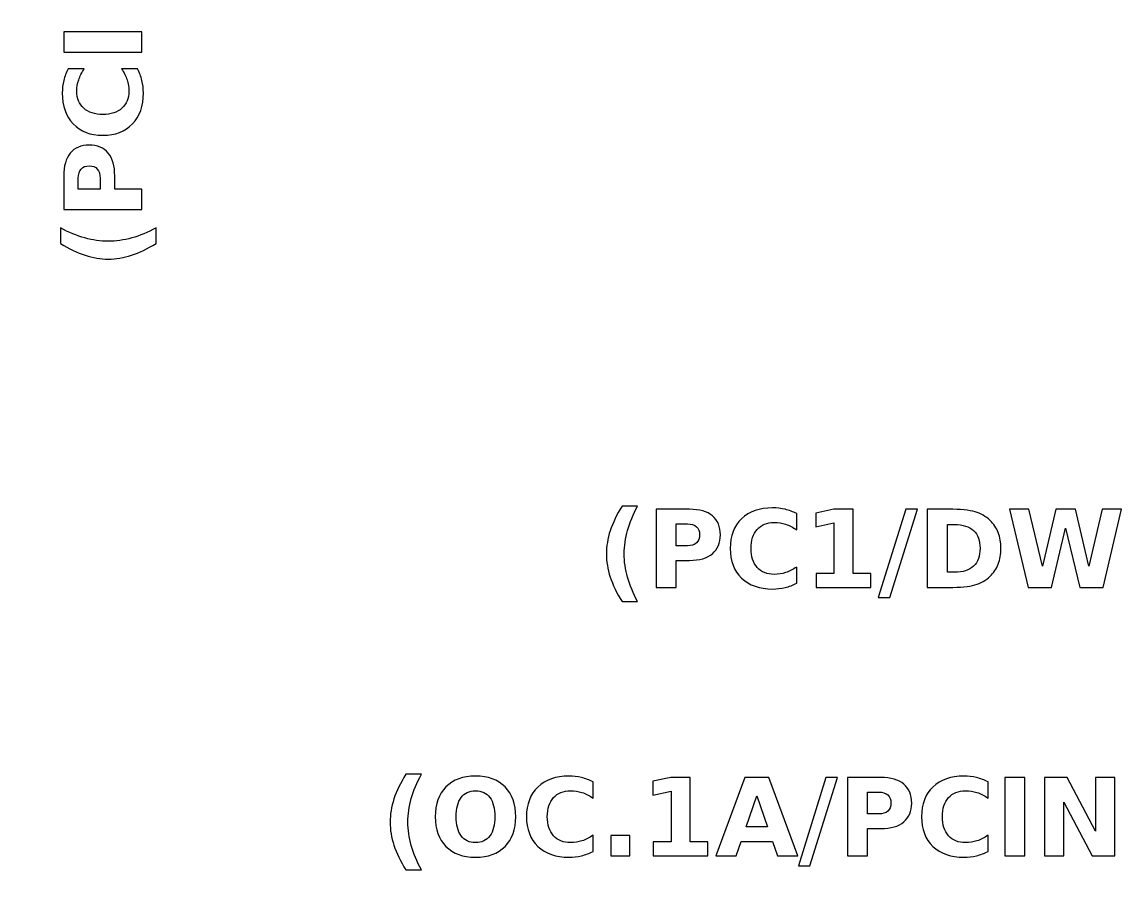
# Model space of a CAD drawing. Header units: centimetres. Extents: x -16.5 to -4.5, y -20.9 to -8.8.
# Drawn here: x -8.649 to -6.597, y -13.479 to -11.869 of the extents above; entities that cross this region are included whole.
import ezdxf

# ---------------------------------------------------------------- set-up
doc = ezdxf.new("R2010")
doc.units = ezdxf.units.CM
doc.header["$MEASUREMENT"] = 0
doc.layers.add('Layer 1', color=7, linetype='Continuous')

msp = doc.modelspace()

# ---------------------------------------------------------------- linework, layer by layer
at = {"layer": 'Layer 1', "color": 7, "lineweight": 35}
msp.add_open_spline([(-16.5, -8.85), (-16.5, -8.85), (-4.5, -8.85), (-4.5, -8.85), (-4.5, -8.85), (-4.5, -8.85), (-4.5, -20.85), (-4.5, -20.85), (-4.5, -20.85), (-4.5, -20.85), (-16.5, -20.85), (-16.5, -20.85), (-16.5, -20.85), (-16.5, -20.85), (-16.5, -8.85), (-16.5, -8.85)], degree=3, knots=[0, 0, 0, 0, 0.25, 0.25, 0.25, 0.25, 0.5, 0.5, 0.5, 0.5, 0.75, 0.75, 0.75, 0.75, 1, 1, 1, 1], dxfattribs=at)
at = {"layer": 'Layer 1', "color": 250, "lineweight": 100}
msp.add_open_spline([(-15.8, -9.55), (-15.8, -9.55), (-5.2, -9.55), (-5.2, -9.55), (-5.2, -9.55), (-5.2, -9.55), (-5.2, -20.15), (-5.2, -20.15), (-5.2, -20.15), (-5.2, -20.15), (-15.8, -20.15), (-15.8, -20.15), (-15.8, -20.15), (-15.8, -20.15), (-15.8, -9.55), (-15.8, -9.55)], degree=3, knots=[0, 0, 0, 0, 0.25, 0.25, 0.25, 0.25, 0.5, 0.5, 0.5, 0.5, 0.75, 0.75, 0.75, 0.75, 1, 1, 1, 1], dxfattribs=at)
at = {"layer": 'Layer 1', "color": 250}
for points, knots in [([(-8.57158, -11.92484), (-8.57158, -11.92484), (-8.57158, -11.88724), (-8.57158, -11.88724), (-8.57158, -11.88724), (-8.57158, -11.88724), (-8.42578, -11.88724), (-8.42578, -11.88724), (-8.42578, -11.88724), (-8.42578, -11.88724), (-8.42578, -11.92484), (-8.42578, -11.92484), (-8.42578, -11.92484), (-8.42578, -11.92484), (-8.57158, -11.92484), (-8.57158, -11.92484)], [0, 0, 0, 0, 0.25, 0.25, 0.25, 0.25, 0.5, 0.5, 0.5, 0.5, 0.75, 0.75, 0.75, 0.75, 1, 1, 1, 1]), ([(-8.43378, -11.95598), (-8.43021, -11.96288), (-8.42751, -11.97008), (-8.42568, -11.97758), (-8.42568, -11.97758), (-8.42385, -11.98505), (-8.42295, -11.99288), (-8.42295, -12.00101), (-8.42295, -12.00101), (-8.42295, -12.02528), (-8.42975, -12.04451), (-8.44331, -12.05871), (-8.44331, -12.05871), (-8.45688, -12.07291), (-8.47528, -12.08001), (-8.49855, -12.08001), (-8.49855, -12.08001), (-8.52185, -12.08001), (-8.54028, -12.07291), (-8.55385, -12.05871), (-8.55385, -12.05871), (-8.56741, -12.04451), (-8.57421, -12.02528), (-8.57421, -12.00101), (-8.57421, -12.00101), (-8.57421, -11.99288), (-8.57331, -11.98505), (-8.57148, -11.97758), (-8.57148, -11.97758), (-8.56965, -11.97008), (-8.56695, -11.96288), (-8.56338, -11.95598), (-8.56338, -11.95598), (-8.56338, -11.95598), (-8.53321, -11.95598), (-8.53321, -11.95598), (-8.53321, -11.95598), (-8.53798, -11.96295), (-8.54145, -11.96981), (-8.54365, -11.97658), (-8.54365, -11.97658), (-8.54588, -11.98335), (-8.54698, -11.99048), (-8.54698, -11.99798), (-8.54698, -11.99798), (-8.54698, -12.01138), (-8.54268, -12.02195), (-8.53408, -12.02961), (-8.53408, -12.02961), (-8.52548, -12.03731), (-8.51365, -12.04115), (-8.49855, -12.04115), (-8.49855, -12.04115), (-8.48348, -12.04115), (-8.47168, -12.03731), (-8.46308, -12.02961), (-8.46308, -12.02961), (-8.45448, -12.02195), (-8.45018, -12.01138), (-8.45018, -11.99798), (-8.45018, -11.99798), (-8.45018, -11.99048), (-8.45128, -11.98335), (-8.45351, -11.97658), (-8.45351, -11.97658), (-8.45571, -11.96981), (-8.45918, -11.96295), (-8.46395, -11.95598), (-8.46395, -11.95598), (-8.46395, -11.95598), (-8.43378, -11.95598), (-8.43378, -11.95598)], [0, 0, 0, 0, 0.0555556, 0.0555556, 0.0555556, 0.0555556, 0.1111111, 0.1111111, 0.1111111, 0.1111111, 0.1666667, 0.1666667, 0.1666667, 0.1666667, 0.2222222, 0.2222222, 0.2222222, 0.2222222, 0.2777778, 0.2777778, 0.2777778, 0.2777778, 0.3333333, 0.3333333, 0.3333333, 0.3333333, 0.3888889, 0.3888889, 0.3888889, 0.3888889, 0.4444444, 0.4444444, 0.4444444, 0.4444444, 0.5, 0.5, 0.5, 0.5, 0.5555556, 0.5555556, 0.5555556, 0.5555556, 0.6111111, 0.6111111, 0.6111111, 0.6111111, 0.6666667, 0.6666667, 0.6666667, 0.6666667, 0.7222222, 0.7222222, 0.7222222, 0.7222222, 0.7777778, 0.7777778, 0.7777778, 0.7777778, 0.8333333, 0.8333333, 0.8333333, 0.8333333, 0.8888889, 0.8888889, 0.8888889, 0.8888889, 0.9444444, 0.9444444, 0.9444444, 0.9444444, 1, 1, 1, 1]), ([(-8.57158, -12.21818), (-8.57158, -12.21818), (-8.57158, -12.15578), (-8.57158, -12.15578), (-8.57158, -12.15578), (-8.57158, -12.13722), (-8.56745, -12.12298), (-8.55921, -12.11305), (-8.55921, -12.11305), (-8.55098, -12.10312), (-8.53925, -12.09815), (-8.52401, -12.09815), (-8.52401, -12.09815), (-8.50875, -12.09815), (-8.49698, -12.10312), (-8.48875, -12.11305), (-8.48875, -12.11305), (-8.48051, -12.12298), (-8.47638, -12.13722), (-8.47638, -12.15578), (-8.47638, -12.15578), (-8.47638, -12.15578), (-8.47638, -12.18058), (-8.47638, -12.18058), (-8.47638, -12.18058), (-8.47638, -12.18058), (-8.42578, -12.18058), (-8.42578, -12.18058), (-8.42578, -12.18058), (-8.42578, -12.18058), (-8.42578, -12.21818), (-8.42578, -12.21818), (-8.42578, -12.21818), (-8.42578, -12.21818), (-8.57158, -12.21818), (-8.57158, -12.21818)], [0, 0, 0, 0, 0.1111111, 0.1111111, 0.1111111, 0.1111111, 0.2222222, 0.2222222, 0.2222222, 0.2222222, 0.3333333, 0.3333333, 0.3333333, 0.3333333, 0.4444444, 0.4444444, 0.4444444, 0.4444444, 0.5555556, 0.5555556, 0.5555556, 0.5555556, 0.6666667, 0.6666667, 0.6666667, 0.6666667, 0.7777778, 0.7777778, 0.7777778, 0.7777778, 0.8888889, 0.8888889, 0.8888889, 0.8888889, 1, 1, 1, 1]), ([(-8.54435, -12.18058), (-8.54435, -12.18058), (-8.50361, -12.18058), (-8.50361, -12.18058), (-8.50361, -12.18058), (-8.50361, -12.18058), (-8.50361, -12.15978), (-8.50361, -12.15978), (-8.50361, -12.15978), (-8.50361, -12.15248), (-8.50538, -12.14685), (-8.50895, -12.14288), (-8.50895, -12.14288), (-8.51248, -12.13892), (-8.51751, -12.13692), (-8.52401, -12.13692), (-8.52401, -12.13692), (-8.53055, -12.13692), (-8.53555, -12.13892), (-8.53908, -12.14288), (-8.53908, -12.14288), (-8.54258, -12.14685), (-8.54435, -12.15248), (-8.54435, -12.15978), (-8.54435, -12.15978), (-8.54435, -12.15978), (-8.54435, -12.18058), (-8.54435, -12.18058)], [0, 0, 0, 0, 0.1428571, 0.1428571, 0.1428571, 0.1428571, 0.2857143, 0.2857143, 0.2857143, 0.2857143, 0.4285714, 0.4285714, 0.4285714, 0.4285714, 0.5714286, 0.5714286, 0.5714286, 0.5714286, 0.7142857, 0.7142857, 0.7142857, 0.7142857, 0.8571429, 0.8571429, 0.8571429, 0.8571429, 1, 1, 1, 1]), ([(-8.39941, -12.25255), (-8.39941, -12.25255), (-8.39941, -12.28155), (-8.39941, -12.28155), (-8.39941, -12.28155), (-8.41548, -12.29152), (-8.43078, -12.29888), (-8.44528, -12.30362), (-8.44528, -12.30362), (-8.45975, -12.30838), (-8.47411, -12.31075), (-8.48838, -12.31075), (-8.48838, -12.31075), (-8.50265, -12.31075), (-8.51708, -12.30835), (-8.53168, -12.30358), (-8.53168, -12.30358), (-8.54631, -12.29878), (-8.56158, -12.29145), (-8.57755, -12.28155), (-8.57755, -12.28155), (-8.57755, -12.28155), (-8.57755, -12.25255), (-8.57755, -12.25255), (-8.57755, -12.25255), (-8.56211, -12.26088), (-8.54701, -12.26712), (-8.53228, -12.27128), (-8.53228, -12.27128), (-8.51755, -12.27545), (-8.50298, -12.27755), (-8.48858, -12.27755), (-8.48858, -12.27755), (-8.47418, -12.27755), (-8.45961, -12.27548), (-8.44481, -12.27135), (-8.44481, -12.27135), (-8.43005, -12.26722), (-8.41491, -12.26095), (-8.39941, -12.25255)], [0, 0, 0, 0, 0.1, 0.1, 0.1, 0.1, 0.2, 0.2, 0.2, 0.2, 0.3, 0.3, 0.3, 0.3, 0.4, 0.4, 0.4, 0.4, 0.5, 0.5, 0.5, 0.5, 0.6, 0.6, 0.6, 0.6, 0.7, 0.7, 0.7, 0.7, 0.8, 0.8, 0.8, 0.8, 0.9, 0.9, 0.9, 0.9, 1, 1, 1, 1]), ([(-7.50179, -12.94917), (-7.50179, -12.94917), (-7.53079, -12.94917), (-7.53079, -12.94917), (-7.53079, -12.94917), (-7.54076, -12.9331), (-7.54812, -12.9178), (-7.55286, -12.9033), (-7.55286, -12.9033), (-7.55762, -12.88883), (-7.55999, -12.87447), (-7.55999, -12.8602), (-7.55999, -12.8602), (-7.55999, -12.84593), (-7.55759, -12.8315), (-7.55282, -12.8169), (-7.55282, -12.8169), (-7.54802, -12.80227), (-7.54069, -12.787), (-7.53079, -12.77103), (-7.53079, -12.77103), (-7.53079, -12.77103), (-7.50179, -12.77103), (-7.50179, -12.77103), (-7.50179, -12.77103), (-7.51012, -12.78647), (-7.51636, -12.80157), (-7.52052, -12.8163), (-7.52052, -12.8163), (-7.52469, -12.83103), (-7.52679, -12.8456), (-7.52679, -12.86), (-7.52679, -12.86), (-7.52679, -12.8744), (-7.52472, -12.88897), (-7.52059, -12.90377), (-7.52059, -12.90377), (-7.51646, -12.91853), (-7.51019, -12.93367), (-7.50179, -12.94917)], [0, 0, 0, 0, 0.1, 0.1, 0.1, 0.1, 0.2, 0.2, 0.2, 0.2, 0.3, 0.3, 0.3, 0.3, 0.4, 0.4, 0.4, 0.4, 0.5, 0.5, 0.5, 0.5, 0.6, 0.6, 0.6, 0.6, 0.7, 0.7, 0.7, 0.7, 0.8, 0.8, 0.8, 0.8, 0.9, 0.9, 0.9, 0.9, 1, 1, 1, 1]), ([(-7.46742, -12.777), (-7.46742, -12.777), (-7.40502, -12.777), (-7.40502, -12.777), (-7.40502, -12.777), (-7.38646, -12.777), (-7.37222, -12.78113), (-7.36229, -12.78937), (-7.36229, -12.78937), (-7.35236, -12.7976), (-7.34739, -12.80933), (-7.34739, -12.82457), (-7.34739, -12.82457), (-7.34739, -12.83983), (-7.35236, -12.8516), (-7.36229, -12.85983), (-7.36229, -12.85983), (-7.37222, -12.86807), (-7.38646, -12.8722), (-7.40502, -12.8722), (-7.40502, -12.8722), (-7.40502, -12.8722), (-7.42982, -12.8722), (-7.42982, -12.8722), (-7.42982, -12.8722), (-7.42982, -12.8722), (-7.42982, -12.9228), (-7.42982, -12.9228), (-7.42982, -12.9228), (-7.42982, -12.9228), (-7.46742, -12.9228), (-7.46742, -12.9228), (-7.46742, -12.9228), (-7.46742, -12.9228), (-7.46742, -12.777), (-7.46742, -12.777)], [0, 0, 0, 0, 0.1111111, 0.1111111, 0.1111111, 0.1111111, 0.2222222, 0.2222222, 0.2222222, 0.2222222, 0.3333333, 0.3333333, 0.3333333, 0.3333333, 0.4444444, 0.4444444, 0.4444444, 0.4444444, 0.5555556, 0.5555556, 0.5555556, 0.5555556, 0.6666667, 0.6666667, 0.6666667, 0.6666667, 0.7777778, 0.7777778, 0.7777778, 0.7777778, 0.8888889, 0.8888889, 0.8888889, 0.8888889, 1, 1, 1, 1]), ([(-7.20522, -12.9148), (-7.21212, -12.91837), (-7.21932, -12.92107), (-7.22682, -12.9229), (-7.22682, -12.9229), (-7.23429, -12.92473), (-7.24212, -12.92563), (-7.25025, -12.92563), (-7.25025, -12.92563), (-7.27452, -12.92563), (-7.29375, -12.91883), (-7.30795, -12.90527), (-7.30795, -12.90527), (-7.32215, -12.8917), (-7.32925, -12.8733), (-7.32925, -12.85003), (-7.32925, -12.85003), (-7.32925, -12.82673), (-7.32215, -12.8083), (-7.30795, -12.79473), (-7.30795, -12.79473), (-7.29375, -12.78117), (-7.27452, -12.77437), (-7.25025, -12.77437), (-7.25025, -12.77437), (-7.24212, -12.77437), (-7.23429, -12.77527), (-7.22682, -12.7771), (-7.22682, -12.7771), (-7.21932, -12.77893), (-7.21212, -12.78163), (-7.20522, -12.7852), (-7.20522, -12.7852), (-7.20522, -12.7852), (-7.20522, -12.81537), (-7.20522, -12.81537), (-7.20522, -12.81537), (-7.21219, -12.8106), (-7.21905, -12.80713), (-7.22582, -12.80493), (-7.22582, -12.80493), (-7.23259, -12.8027), (-7.23972, -12.8016), (-7.24722, -12.8016), (-7.24722, -12.8016), (-7.26062, -12.8016), (-7.27119, -12.8059), (-7.27885, -12.8145), (-7.27885, -12.8145), (-7.28655, -12.8231), (-7.29039, -12.83493), (-7.29039, -12.85003), (-7.29039, -12.85003), (-7.29039, -12.8651), (-7.28655, -12.8769), (-7.27885, -12.8855), (-7.27885, -12.8855), (-7.27119, -12.8941), (-7.26062, -12.8984), (-7.24722, -12.8984), (-7.24722, -12.8984), (-7.23972, -12.8984), (-7.23259, -12.8973), (-7.22582, -12.89507), (-7.22582, -12.89507), (-7.21905, -12.89287), (-7.21219, -12.8894), (-7.20522, -12.88463), (-7.20522, -12.88463), (-7.20522, -12.88463), (-7.20522, -12.9148), (-7.20522, -12.9148)], [0, 0, 0, 0, 0.0555556, 0.0555556, 0.0555556, 0.0555556, 0.1111111, 0.1111111, 0.1111111, 0.1111111, 0.1666667, 0.1666667, 0.1666667, 0.1666667, 0.2222222, 0.2222222, 0.2222222, 0.2222222, 0.2777778, 0.2777778, 0.2777778, 0.2777778, 0.3333333, 0.3333333, 0.3333333, 0.3333333, 0.3888889, 0.3888889, 0.3888889, 0.3888889, 0.4444444, 0.4444444, 0.4444444, 0.4444444, 0.5, 0.5, 0.5, 0.5, 0.5555556, 0.5555556, 0.5555556, 0.5555556, 0.6111111, 0.6111111, 0.6111111, 0.6111111, 0.6666667, 0.6666667, 0.6666667, 0.6666667, 0.7222222, 0.7222222, 0.7222222, 0.7222222, 0.7777778, 0.7777778, 0.7777778, 0.7777778, 0.8333333, 0.8333333, 0.8333333, 0.8333333, 0.8888889, 0.8888889, 0.8888889, 0.8888889, 0.9444444, 0.9444444, 0.9444444, 0.9444444, 1, 1, 1, 1]), ([(-7.16902, -12.89683), (-7.16902, -12.89683), (-7.13582, -12.89683), (-7.13582, -12.89683), (-7.13582, -12.89683), (-7.13582, -12.89683), (-7.13582, -12.8026), (-7.13582, -12.8026), (-7.13582, -12.8026), (-7.13582, -12.8026), (-7.16988, -12.80963), (-7.16988, -12.80963), (-7.16988, -12.80963), (-7.16988, -12.80963), (-7.16988, -12.78403), (-7.16988, -12.78403), (-7.16988, -12.78403), (-7.16988, -12.78403), (-7.13602, -12.777), (-7.13602, -12.777), (-7.13602, -12.777), (-7.13602, -12.777), (-7.10028, -12.777), (-7.10028, -12.777), (-7.10028, -12.777), (-7.10028, -12.777), (-7.10028, -12.89683), (-7.10028, -12.89683), (-7.10028, -12.89683), (-7.10028, -12.89683), (-7.06708, -12.89683), (-7.06708, -12.89683), (-7.06708, -12.89683), (-7.06708, -12.89683), (-7.06708, -12.9228), (-7.06708, -12.9228), (-7.06708, -12.9228), (-7.06708, -12.9228), (-7.16902, -12.9228), (-7.16902, -12.9228), (-7.16902, -12.9228), (-7.16902, -12.9228), (-7.16902, -12.89683), (-7.16902, -12.89683)], [0, 0, 0, 0, 0.0909091, 0.0909091, 0.0909091, 0.0909091, 0.1818182, 0.1818182, 0.1818182, 0.1818182, 0.2727273, 0.2727273, 0.2727273, 0.2727273, 0.3636364, 0.3636364, 0.3636364, 0.3636364, 0.4545455, 0.4545455, 0.4545455, 0.4545455, 0.5454545, 0.5454545, 0.5454545, 0.5454545, 0.6363636, 0.6363636, 0.6363636, 0.6363636, 0.7272727, 0.7272727, 0.7272727, 0.7272727, 0.8181818, 0.8181818, 0.8181818, 0.8181818, 0.9090909, 0.9090909, 0.9090909, 0.9090909, 1, 1, 1, 1]), ([(-7.00191, -12.777), (-7.00191, -12.777), (-6.98025, -12.777), (-6.98025, -12.777), (-6.98025, -12.777), (-6.98025, -12.777), (-7.03171, -12.94137), (-7.03171, -12.94137), (-7.03171, -12.94137), (-7.03171, -12.94137), (-7.05328, -12.94137), (-7.05328, -12.94137), (-7.05328, -12.94137), (-7.05328, -12.94137), (-7.00191, -12.777), (-7.00191, -12.777)], [0, 0, 0, 0, 0.25, 0.25, 0.25, 0.25, 0.5, 0.5, 0.5, 0.5, 0.75, 0.75, 0.75, 0.75, 1, 1, 1, 1]), ([(-6.96188, -12.777), (-6.96188, -12.777), (-6.92222, -12.777), (-6.92222, -12.777), (-6.92222, -12.777), (-6.90008, -12.777), (-6.88362, -12.77857), (-6.87278, -12.78173), (-6.87278, -12.78173), (-6.86195, -12.7849), (-6.85265, -12.79023), (-6.84488, -12.7978), (-6.84488, -12.7978), (-6.83805, -12.80437), (-6.83298, -12.81197), (-6.82965, -12.82057), (-6.82965, -12.82057), (-6.82635, -12.82913), (-6.82468, -12.83887), (-6.82468, -12.84977), (-6.82468, -12.84977), (-6.82468, -12.86077), (-6.82635, -12.87057), (-6.82965, -12.8792), (-6.82965, -12.8792), (-6.83298, -12.88783), (-6.83805, -12.89543), (-6.84488, -12.902), (-6.84488, -12.902), (-6.85272, -12.90957), (-6.86208, -12.9149), (-6.87302, -12.91807), (-6.87302, -12.91807), (-6.88395, -12.92123), (-6.90035, -12.9228), (-6.92222, -12.9228), (-6.92222, -12.9228), (-6.92222, -12.9228), (-6.96188, -12.9228), (-6.96188, -12.9228), (-6.96188, -12.9228), (-6.96188, -12.9228), (-6.96188, -12.777), (-6.96188, -12.777)], [0, 0, 0, 0, 0.0909091, 0.0909091, 0.0909091, 0.0909091, 0.1818182, 0.1818182, 0.1818182, 0.1818182, 0.2727273, 0.2727273, 0.2727273, 0.2727273, 0.3636364, 0.3636364, 0.3636364, 0.3636364, 0.4545455, 0.4545455, 0.4545455, 0.4545455, 0.5454545, 0.5454545, 0.5454545, 0.5454545, 0.6363636, 0.6363636, 0.6363636, 0.6363636, 0.7272727, 0.7272727, 0.7272727, 0.7272727, 0.8181818, 0.8181818, 0.8181818, 0.8181818, 0.9090909, 0.9090909, 0.9090909, 0.9090909, 1, 1, 1, 1]), ([(-6.80828, -12.777), (-6.80828, -12.777), (-6.77225, -12.777), (-6.77225, -12.777), (-6.77225, -12.777), (-6.77225, -12.777), (-6.74705, -12.88297), (-6.74705, -12.88297), (-6.74705, -12.88297), (-6.74705, -12.88297), (-6.72205, -12.777), (-6.72205, -12.777), (-6.72205, -12.777), (-6.72205, -12.777), (-6.68582, -12.777), (-6.68582, -12.777), (-6.68582, -12.777), (-6.68582, -12.777), (-6.66082, -12.88297), (-6.66082, -12.88297), (-6.66082, -12.88297), (-6.66082, -12.88297), (-6.63562, -12.777), (-6.63562, -12.777), (-6.63562, -12.777), (-6.63562, -12.777), (-6.59988, -12.777), (-6.59988, -12.777), (-6.59988, -12.777), (-6.59988, -12.777), (-6.63425, -12.9228), (-6.63425, -12.9228), (-6.63425, -12.9228), (-6.63425, -12.9228), (-6.67762, -12.9228), (-6.67762, -12.9228), (-6.67762, -12.9228), (-6.67762, -12.9228), (-6.70408, -12.81197), (-6.70408, -12.81197), (-6.70408, -12.81197), (-6.70408, -12.81197), (-6.73025, -12.9228), (-6.73025, -12.9228), (-6.73025, -12.9228), (-6.73025, -12.9228), (-6.77362, -12.9228), (-6.77362, -12.9228), (-6.77362, -12.9228), (-6.77362, -12.9228), (-6.80828, -12.777), (-6.80828, -12.777)], [0, 0, 0, 0, 0.0769231, 0.0769231, 0.0769231, 0.0769231, 0.1538462, 0.1538462, 0.1538462, 0.1538462, 0.2307692, 0.2307692, 0.2307692, 0.2307692, 0.3076923, 0.3076923, 0.3076923, 0.3076923, 0.3846154, 0.3846154, 0.3846154, 0.3846154, 0.4615385, 0.4615385, 0.4615385, 0.4615385, 0.5384615, 0.5384615, 0.5384615, 0.5384615, 0.6153846, 0.6153846, 0.6153846, 0.6153846, 0.6923077, 0.6923077, 0.6923077, 0.6923077, 0.7692308, 0.7692308, 0.7692308, 0.7692308, 0.8461538, 0.8461538, 0.8461538, 0.8461538, 0.9230769, 0.9230769, 0.9230769, 0.9230769, 1, 1, 1, 1]), ([(-7.42982, -12.80423), (-7.42982, -12.80423), (-7.42982, -12.84497), (-7.42982, -12.84497), (-7.42982, -12.84497), (-7.42982, -12.84497), (-7.40902, -12.84497), (-7.40902, -12.84497), (-7.40902, -12.84497), (-7.40172, -12.84497), (-7.39609, -12.8432), (-7.39212, -12.83963), (-7.39212, -12.83963), (-7.38816, -12.8361), (-7.38616, -12.83107), (-7.38616, -12.82457), (-7.38616, -12.82457), (-7.38616, -12.81803), (-7.38816, -12.81303), (-7.39212, -12.8095), (-7.39212, -12.8095), (-7.39609, -12.806), (-7.40172, -12.80423), (-7.40902, -12.80423), (-7.40902, -12.80423), (-7.40902, -12.80423), (-7.42982, -12.80423), (-7.42982, -12.80423)], [0, 0, 0, 0, 0.1428571, 0.1428571, 0.1428571, 0.1428571, 0.2857143, 0.2857143, 0.2857143, 0.2857143, 0.4285714, 0.4285714, 0.4285714, 0.4285714, 0.5714286, 0.5714286, 0.5714286, 0.5714286, 0.7142857, 0.7142857, 0.7142857, 0.7142857, 0.8571429, 0.8571429, 0.8571429, 0.8571429, 1, 1, 1, 1]), ([(-6.92428, -12.80543), (-6.92428, -12.80543), (-6.92428, -12.89437), (-6.92428, -12.89437), (-6.92428, -12.89437), (-6.92428, -12.89437), (-6.91082, -12.89437), (-6.91082, -12.89437), (-6.91082, -12.89437), (-6.89545, -12.89437), (-6.88372, -12.89057), (-6.87562, -12.88293), (-6.87562, -12.88293), (-6.86752, -12.87533), (-6.86345, -12.86427), (-6.86345, -12.84977), (-6.86345, -12.84977), (-6.86345, -12.8353), (-6.86748, -12.8243), (-6.87555, -12.81677), (-6.87555, -12.81677), (-6.88362, -12.8092), (-6.89538, -12.80543), (-6.91082, -12.80543), (-6.91082, -12.80543), (-6.91082, -12.80543), (-6.92428, -12.80543), (-6.92428, -12.80543)], [0, 0, 0, 0, 0.1428571, 0.1428571, 0.1428571, 0.1428571, 0.2857143, 0.2857143, 0.2857143, 0.2857143, 0.4285714, 0.4285714, 0.4285714, 0.4285714, 0.5714286, 0.5714286, 0.5714286, 0.5714286, 0.7142857, 0.7142857, 0.7142857, 0.7142857, 0.8571429, 0.8571429, 0.8571429, 0.8571429, 1, 1, 1, 1]), ([(-7.90492, -13.44917), (-7.90492, -13.44917), (-7.93392, -13.44917), (-7.93392, -13.44917), (-7.93392, -13.44917), (-7.94389, -13.4331), (-7.95125, -13.4178), (-7.95599, -13.4033), (-7.95599, -13.4033), (-7.96075, -13.38883), (-7.96312, -13.37447), (-7.96312, -13.3602), (-7.96312, -13.3602), (-7.96312, -13.34593), (-7.96072, -13.3315), (-7.95595, -13.3169), (-7.95595, -13.3169), (-7.95115, -13.30227), (-7.94382, -13.287), (-7.93392, -13.27103), (-7.93392, -13.27103), (-7.93392, -13.27103), (-7.90492, -13.27103), (-7.90492, -13.27103), (-7.90492, -13.27103), (-7.91325, -13.28647), (-7.91949, -13.30157), (-7.92365, -13.3163), (-7.92365, -13.3163), (-7.92782, -13.33103), (-7.92992, -13.3456), (-7.92992, -13.36), (-7.92992, -13.36), (-7.92992, -13.3744), (-7.92785, -13.38897), (-7.92372, -13.40377), (-7.92372, -13.40377), (-7.91959, -13.41853), (-7.91332, -13.43367), (-7.90492, -13.44917)], [0, 0, 0, 0, 0.1, 0.1, 0.1, 0.1, 0.2, 0.2, 0.2, 0.2, 0.3, 0.3, 0.3, 0.3, 0.4, 0.4, 0.4, 0.4, 0.5, 0.5, 0.5, 0.5, 0.6, 0.6, 0.6, 0.6, 0.7, 0.7, 0.7, 0.7, 0.8, 0.8, 0.8, 0.8, 0.9, 0.9, 0.9, 0.9, 1, 1, 1, 1]), ([(-7.80395, -13.27437), (-7.78052, -13.27437), (-7.76215, -13.28107), (-7.74889, -13.2945), (-7.74889, -13.2945), (-7.73559, -13.3079), (-7.72895, -13.3264), (-7.72895, -13.35003), (-7.72895, -13.35003), (-7.72895, -13.3736), (-7.73559, -13.3921), (-7.74889, -13.4055), (-7.74889, -13.4055), (-7.76215, -13.41893), (-7.78052, -13.42563), (-7.80395, -13.42563), (-7.80395, -13.42563), (-7.82732, -13.42563), (-7.84565, -13.41893), (-7.85899, -13.4055), (-7.85899, -13.4055), (-7.87229, -13.3921), (-7.87895, -13.3736), (-7.87895, -13.35003), (-7.87895, -13.35003), (-7.87895, -13.3264), (-7.87229, -13.3079), (-7.85899, -13.2945), (-7.85899, -13.2945), (-7.84565, -13.28107), (-7.82732, -13.27437), (-7.80395, -13.27437)], [0, 0, 0, 0, 0.125, 0.125, 0.125, 0.125, 0.25, 0.25, 0.25, 0.25, 0.375, 0.375, 0.375, 0.375, 0.5, 0.5, 0.5, 0.5, 0.625, 0.625, 0.625, 0.625, 0.75, 0.75, 0.75, 0.75, 0.875, 0.875, 0.875, 0.875, 1, 1, 1, 1]), ([(-7.58489, -13.4148), (-7.59179, -13.41837), (-7.59899, -13.42107), (-7.60649, -13.4229), (-7.60649, -13.4229), (-7.61396, -13.42473), (-7.62179, -13.42563), (-7.62992, -13.42563), (-7.62992, -13.42563), (-7.65419, -13.42563), (-7.67342, -13.41883), (-7.68762, -13.40527), (-7.68762, -13.40527), (-7.70182, -13.3917), (-7.70892, -13.3733), (-7.70892, -13.35003), (-7.70892, -13.35003), (-7.70892, -13.32673), (-7.70182, -13.3083), (-7.68762, -13.29473), (-7.68762, -13.29473), (-7.67342, -13.28117), (-7.65419, -13.27437), (-7.62992, -13.27437), (-7.62992, -13.27437), (-7.62179, -13.27437), (-7.61396, -13.27527), (-7.60649, -13.2771), (-7.60649, -13.2771), (-7.59899, -13.27893), (-7.59179, -13.28163), (-7.58489, -13.2852), (-7.58489, -13.2852), (-7.58489, -13.2852), (-7.58489, -13.31537), (-7.58489, -13.31537), (-7.58489, -13.31537), (-7.59186, -13.3106), (-7.59872, -13.30713), (-7.60549, -13.30493), (-7.60549, -13.30493), (-7.61226, -13.3027), (-7.61939, -13.3016), (-7.62689, -13.3016), (-7.62689, -13.3016), (-7.64029, -13.3016), (-7.65086, -13.3059), (-7.65852, -13.3145), (-7.65852, -13.3145), (-7.66622, -13.3231), (-7.67006, -13.33493), (-7.67006, -13.35003), (-7.67006, -13.35003), (-7.67006, -13.3651), (-7.66622, -13.3769), (-7.65852, -13.3855), (-7.65852, -13.3855), (-7.65086, -13.3941), (-7.64029, -13.3984), (-7.62689, -13.3984), (-7.62689, -13.3984), (-7.61939, -13.3984), (-7.61226, -13.3973), (-7.60549, -13.39507), (-7.60549, -13.39507), (-7.59872, -13.39287), (-7.59186, -13.3894), (-7.58489, -13.38463), (-7.58489, -13.38463), (-7.58489, -13.38463), (-7.58489, -13.4148), (-7.58489, -13.4148)], [0, 0, 0, 0, 0.0555556, 0.0555556, 0.0555556, 0.0555556, 0.1111111, 0.1111111, 0.1111111, 0.1111111, 0.1666667, 0.1666667, 0.1666667, 0.1666667, 0.2222222, 0.2222222, 0.2222222, 0.2222222, 0.2777778, 0.2777778, 0.2777778, 0.2777778, 0.3333333, 0.3333333, 0.3333333, 0.3333333, 0.3888889, 0.3888889, 0.3888889, 0.3888889, 0.4444444, 0.4444444, 0.4444444, 0.4444444, 0.5, 0.5, 0.5, 0.5, 0.5555556, 0.5555556, 0.5555556, 0.5555556, 0.6111111, 0.6111111, 0.6111111, 0.6111111, 0.6666667, 0.6666667, 0.6666667, 0.6666667, 0.7222222, 0.7222222, 0.7222222, 0.7222222, 0.7777778, 0.7777778, 0.7777778, 0.7777778, 0.8333333, 0.8333333, 0.8333333, 0.8333333, 0.8888889, 0.8888889, 0.8888889, 0.8888889, 0.9444444, 0.9444444, 0.9444444, 0.9444444, 1, 1, 1, 1]), ([(-7.47272, -13.39683), (-7.47272, -13.39683), (-7.43952, -13.39683), (-7.43952, -13.39683), (-7.43952, -13.39683), (-7.43952, -13.39683), (-7.43952, -13.3026), (-7.43952, -13.3026), (-7.43952, -13.3026), (-7.43952, -13.3026), (-7.47358, -13.30963), (-7.47358, -13.30963), (-7.47358, -13.30963), (-7.47358, -13.30963), (-7.47358, -13.28403), (-7.47358, -13.28403), (-7.47358, -13.28403), (-7.47358, -13.28403), (-7.43972, -13.277), (-7.43972, -13.277), (-7.43972, -13.277), (-7.43972, -13.277), (-7.40398, -13.277), (-7.40398, -13.277), (-7.40398, -13.277), (-7.40398, -13.277), (-7.40398, -13.39683), (-7.40398, -13.39683), (-7.40398, -13.39683), (-7.40398, -13.39683), (-7.37078, -13.39683), (-7.37078, -13.39683), (-7.37078, -13.39683), (-7.37078, -13.39683), (-7.37078, -13.4228), (-7.37078, -13.4228), (-7.37078, -13.4228), (-7.37078, -13.4228), (-7.47272, -13.4228), (-7.47272, -13.4228), (-7.47272, -13.4228), (-7.47272, -13.4228), (-7.47272, -13.39683), (-7.47272, -13.39683)], [0, 0, 0, 0, 0.0909091, 0.0909091, 0.0909091, 0.0909091, 0.1818182, 0.1818182, 0.1818182, 0.1818182, 0.2727273, 0.2727273, 0.2727273, 0.2727273, 0.3636364, 0.3636364, 0.3636364, 0.3636364, 0.4545455, 0.4545455, 0.4545455, 0.4545455, 0.5454545, 0.5454545, 0.5454545, 0.5454545, 0.6363636, 0.6363636, 0.6363636, 0.6363636, 0.7272727, 0.7272727, 0.7272727, 0.7272727, 0.8181818, 0.8181818, 0.8181818, 0.8181818, 0.9090909, 0.9090909, 0.9090909, 0.9090909, 1, 1, 1, 1]), ([(-7.25015, -13.39627), (-7.25015, -13.39627), (-7.30895, -13.39627), (-7.30895, -13.39627), (-7.30895, -13.39627), (-7.30895, -13.39627), (-7.31821, -13.4228), (-7.31821, -13.4228), (-7.31821, -13.4228), (-7.31821, -13.4228), (-7.35601, -13.4228), (-7.35601, -13.4228), (-7.35601, -13.4228), (-7.35601, -13.4228), (-7.30201, -13.277), (-7.30201, -13.277), (-7.30201, -13.277), (-7.30201, -13.277), (-7.25718, -13.277), (-7.25718, -13.277), (-7.25718, -13.277), (-7.25718, -13.277), (-7.20318, -13.4228), (-7.20318, -13.4228), (-7.20318, -13.4228), (-7.20318, -13.4228), (-7.24098, -13.4228), (-7.24098, -13.4228), (-7.24098, -13.4228), (-7.24098, -13.4228), (-7.25015, -13.39627), (-7.25015, -13.39627)], [0, 0, 0, 0, 0.125, 0.125, 0.125, 0.125, 0.25, 0.25, 0.25, 0.25, 0.375, 0.375, 0.375, 0.375, 0.5, 0.5, 0.5, 0.5, 0.625, 0.625, 0.625, 0.625, 0.75, 0.75, 0.75, 0.75, 0.875, 0.875, 0.875, 0.875, 1, 1, 1, 1]), ([(-7.15081, -13.277), (-7.15081, -13.277), (-7.12915, -13.277), (-7.12915, -13.277), (-7.12915, -13.277), (-7.12915, -13.277), (-7.18061, -13.44137), (-7.18061, -13.44137), (-7.18061, -13.44137), (-7.18061, -13.44137), (-7.20218, -13.44137), (-7.20218, -13.44137), (-7.20218, -13.44137), (-7.20218, -13.44137), (-7.15081, -13.277), (-7.15081, -13.277)], [0, 0, 0, 0, 0.25, 0.25, 0.25, 0.25, 0.5, 0.5, 0.5, 0.5, 0.75, 0.75, 0.75, 0.75, 1, 1, 1, 1]), ([(-7.11078, -13.277), (-7.11078, -13.277), (-7.04838, -13.277), (-7.04838, -13.277), (-7.04838, -13.277), (-7.02982, -13.277), (-7.01558, -13.28113), (-7.00565, -13.28937), (-7.00565, -13.28937), (-6.99572, -13.2976), (-6.99075, -13.30933), (-6.99075, -13.32457), (-6.99075, -13.32457), (-6.99075, -13.33983), (-6.99572, -13.3516), (-7.00565, -13.35983), (-7.00565, -13.35983), (-7.01558, -13.36807), (-7.02982, -13.3722), (-7.04838, -13.3722), (-7.04838, -13.3722), (-7.04838, -13.3722), (-7.07318, -13.3722), (-7.07318, -13.3722), (-7.07318, -13.3722), (-7.07318, -13.3722), (-7.07318, -13.4228), (-7.07318, -13.4228), (-7.07318, -13.4228), (-7.07318, -13.4228), (-7.11078, -13.4228), (-7.11078, -13.4228), (-7.11078, -13.4228), (-7.11078, -13.4228), (-7.11078, -13.277), (-7.11078, -13.277)], [0, 0, 0, 0, 0.1111111, 0.1111111, 0.1111111, 0.1111111, 0.2222222, 0.2222222, 0.2222222, 0.2222222, 0.3333333, 0.3333333, 0.3333333, 0.3333333, 0.4444444, 0.4444444, 0.4444444, 0.4444444, 0.5555556, 0.5555556, 0.5555556, 0.5555556, 0.6666667, 0.6666667, 0.6666667, 0.6666667, 0.7777778, 0.7777778, 0.7777778, 0.7777778, 0.8888889, 0.8888889, 0.8888889, 0.8888889, 1, 1, 1, 1]), ([(-6.84858, -13.4148), (-6.85548, -13.41837), (-6.86268, -13.42107), (-6.87018, -13.4229), (-6.87018, -13.4229), (-6.87765, -13.42473), (-6.88548, -13.42563), (-6.89361, -13.42563), (-6.89361, -13.42563), (-6.91788, -13.42563), (-6.93711, -13.41883), (-6.95131, -13.40527), (-6.95131, -13.40527), (-6.96551, -13.3917), (-6.97261, -13.3733), (-6.97261, -13.35003), (-6.97261, -13.35003), (-6.97261, -13.32673), (-6.96551, -13.3083), (-6.95131, -13.29473), (-6.95131, -13.29473), (-6.93711, -13.28117), (-6.91788, -13.27437), (-6.89361, -13.27437), (-6.89361, -13.27437), (-6.88548, -13.27437), (-6.87765, -13.27527), (-6.87018, -13.2771), (-6.87018, -13.2771), (-6.86268, -13.27893), (-6.85548, -13.28163), (-6.84858, -13.2852), (-6.84858, -13.2852), (-6.84858, -13.2852), (-6.84858, -13.31537), (-6.84858, -13.31537), (-6.84858, -13.31537), (-6.85555, -13.3106), (-6.86241, -13.30713), (-6.86918, -13.30493), (-6.86918, -13.30493), (-6.87595, -13.3027), (-6.88308, -13.3016), (-6.89058, -13.3016), (-6.89058, -13.3016), (-6.90398, -13.3016), (-6.91455, -13.3059), (-6.92221, -13.3145), (-6.92221, -13.3145), (-6.92991, -13.3231), (-6.93375, -13.33493), (-6.93375, -13.35003), (-6.93375, -13.35003), (-6.93375, -13.3651), (-6.92991, -13.3769), (-6.92221, -13.3855), (-6.92221, -13.3855), (-6.91455, -13.3941), (-6.90398, -13.3984), (-6.89058, -13.3984), (-6.89058, -13.3984), (-6.88308, -13.3984), (-6.87595, -13.3973), (-6.86918, -13.39507), (-6.86918, -13.39507), (-6.86241, -13.39287), (-6.85555, -13.3894), (-6.84858, -13.38463), (-6.84858, -13.38463), (-6.84858, -13.38463), (-6.84858, -13.4148), (-6.84858, -13.4148)], [0, 0, 0, 0, 0.0555556, 0.0555556, 0.0555556, 0.0555556, 0.1111111, 0.1111111, 0.1111111, 0.1111111, 0.1666667, 0.1666667, 0.1666667, 0.1666667, 0.2222222, 0.2222222, 0.2222222, 0.2222222, 0.2777778, 0.2777778, 0.2777778, 0.2777778, 0.3333333, 0.3333333, 0.3333333, 0.3333333, 0.3888889, 0.3888889, 0.3888889, 0.3888889, 0.4444444, 0.4444444, 0.4444444, 0.4444444, 0.5, 0.5, 0.5, 0.5, 0.5555556, 0.5555556, 0.5555556, 0.5555556, 0.6111111, 0.6111111, 0.6111111, 0.6111111, 0.6666667, 0.6666667, 0.6666667, 0.6666667, 0.7222222, 0.7222222, 0.7222222, 0.7222222, 0.7777778, 0.7777778, 0.7777778, 0.7777778, 0.8333333, 0.8333333, 0.8333333, 0.8333333, 0.8888889, 0.8888889, 0.8888889, 0.8888889, 0.9444444, 0.9444444, 0.9444444, 0.9444444, 1, 1, 1, 1]), ([(-6.81744, -13.277), (-6.81744, -13.277), (-6.77984, -13.277), (-6.77984, -13.277), (-6.77984, -13.277), (-6.77984, -13.277), (-6.77984, -13.4228), (-6.77984, -13.4228), (-6.77984, -13.4228), (-6.77984, -13.4228), (-6.81744, -13.4228), (-6.81744, -13.4228), (-6.81744, -13.4228), (-6.81744, -13.4228), (-6.81744, -13.277), (-6.81744, -13.277)], [0, 0, 0, 0, 0.25, 0.25, 0.25, 0.25, 0.5, 0.5, 0.5, 0.5, 0.75, 0.75, 0.75, 0.75, 1, 1, 1, 1]), ([(-6.74304, -13.277), (-6.74304, -13.277), (-6.70104, -13.277), (-6.70104, -13.277), (-6.70104, -13.277), (-6.70104, -13.277), (-6.64801, -13.377), (-6.64801, -13.377), (-6.64801, -13.377), (-6.64801, -13.377), (-6.64801, -13.277), (-6.64801, -13.277), (-6.64801, -13.277), (-6.64801, -13.277), (-6.61238, -13.277), (-6.61238, -13.277), (-6.61238, -13.277), (-6.61238, -13.277), (-6.61238, -13.4228), (-6.61238, -13.4228), (-6.61238, -13.4228), (-6.61238, -13.4228), (-6.65438, -13.4228), (-6.65438, -13.4228), (-6.65438, -13.4228), (-6.65438, -13.4228), (-6.70741, -13.3228), (-6.70741, -13.3228), (-6.70741, -13.3228), (-6.70741, -13.3228), (-6.70741, -13.4228), (-6.70741, -13.4228), (-6.70741, -13.4228), (-6.70741, -13.4228), (-6.74304, -13.4228), (-6.74304, -13.4228), (-6.74304, -13.4228), (-6.74304, -13.4228), (-6.74304, -13.277), (-6.74304, -13.277)], [0, 0, 0, 0, 0.1, 0.1, 0.1, 0.1, 0.2, 0.2, 0.2, 0.2, 0.3, 0.3, 0.3, 0.3, 0.4, 0.4, 0.4, 0.4, 0.5, 0.5, 0.5, 0.5, 0.6, 0.6, 0.6, 0.6, 0.7, 0.7, 0.7, 0.7, 0.8, 0.8, 0.8, 0.8, 0.9, 0.9, 0.9, 0.9, 1, 1, 1, 1]), ([(-7.80395, -13.3016), (-7.81542, -13.3016), (-7.82429, -13.30583), (-7.83062, -13.3143), (-7.83062, -13.3143), (-7.83692, -13.32277), (-7.84009, -13.33467), (-7.84009, -13.35003), (-7.84009, -13.35003), (-7.84009, -13.36537), (-7.83692, -13.37723), (-7.83062, -13.3857), (-7.83062, -13.3857), (-7.82429, -13.39417), (-7.81542, -13.3984), (-7.80395, -13.3984), (-7.80395, -13.3984), (-7.79242, -13.3984), (-7.78352, -13.39417), (-7.77719, -13.3857), (-7.77719, -13.3857), (-7.77089, -13.37723), (-7.76772, -13.36537), (-7.76772, -13.35003), (-7.76772, -13.35003), (-7.76772, -13.33467), (-7.77089, -13.32277), (-7.77719, -13.3143), (-7.77719, -13.3143), (-7.78352, -13.30583), (-7.79242, -13.3016), (-7.80395, -13.3016)], [0, 0, 0, 0, 0.125, 0.125, 0.125, 0.125, 0.25, 0.25, 0.25, 0.25, 0.375, 0.375, 0.375, 0.375, 0.5, 0.5, 0.5, 0.5, 0.625, 0.625, 0.625, 0.625, 0.75, 0.75, 0.75, 0.75, 0.875, 0.875, 0.875, 0.875, 1, 1, 1, 1]), ([(-7.29958, -13.3692), (-7.29958, -13.3692), (-7.25961, -13.3692), (-7.25961, -13.3692), (-7.25961, -13.3692), (-7.25961, -13.3692), (-7.27955, -13.3112), (-7.27955, -13.3112), (-7.27955, -13.3112), (-7.27955, -13.3112), (-7.29958, -13.3692), (-7.29958, -13.3692)], [0, 0, 0, 0, 0.3333333, 0.3333333, 0.3333333, 0.3333333, 0.6666667, 0.6666667, 0.6666667, 0.6666667, 1, 1, 1, 1]), ([(-7.07318, -13.30423), (-7.07318, -13.30423), (-7.07318, -13.34497), (-7.07318, -13.34497), (-7.07318, -13.34497), (-7.07318, -13.34497), (-7.05238, -13.34497), (-7.05238, -13.34497), (-7.05238, -13.34497), (-7.04508, -13.34497), (-7.03945, -13.3432), (-7.03548, -13.33963), (-7.03548, -13.33963), (-7.03152, -13.3361), (-7.02952, -13.33107), (-7.02952, -13.32457), (-7.02952, -13.32457), (-7.02952, -13.31803), (-7.03152, -13.31303), (-7.03548, -13.3095), (-7.03548, -13.3095), (-7.03945, -13.306), (-7.04508, -13.30423), (-7.05238, -13.30423), (-7.05238, -13.30423), (-7.05238, -13.30423), (-7.07318, -13.30423), (-7.07318, -13.30423)], [0, 0, 0, 0, 0.1428571, 0.1428571, 0.1428571, 0.1428571, 0.2857143, 0.2857143, 0.2857143, 0.2857143, 0.4285714, 0.4285714, 0.4285714, 0.4285714, 0.5714286, 0.5714286, 0.5714286, 0.5714286, 0.7142857, 0.7142857, 0.7142857, 0.7142857, 0.8571429, 0.8571429, 0.8571429, 0.8571429, 1, 1, 1, 1]), ([(-7.55172, -13.385), (-7.55172, -13.385), (-7.51655, -13.385), (-7.51655, -13.385), (-7.51655, -13.385), (-7.51655, -13.385), (-7.51655, -13.4228), (-7.51655, -13.4228), (-7.51655, -13.4228), (-7.51655, -13.4228), (-7.55172, -13.4228), (-7.55172, -13.4228), (-7.55172, -13.4228), (-7.55172, -13.4228), (-7.55172, -13.385), (-7.55172, -13.385)], [0, 0, 0, 0, 0.25, 0.25, 0.25, 0.25, 0.5, 0.5, 0.5, 0.5, 0.75, 0.75, 0.75, 0.75, 1, 1, 1, 1])]:
    msp.add_open_spline(points, degree=3, knots=knots, dxfattribs=at)

doc.saveas('drawing.dxf')
